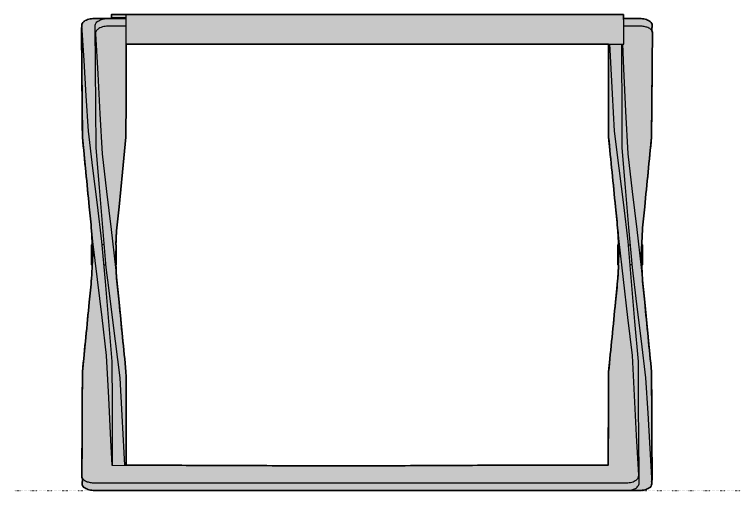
# Model space of a CAD drawing. Header units: millimetres. Extents: x 0 to 1410, y -789 to 385.
# Drawn here: x 823 to 1410, y 0 to 384 of the extents above; entities that cross this region are included whole.
import ezdxf

# ---------------------------------------------------------------- set-up
doc = ezdxf.new("R2010")
doc.units = ezdxf.units.MM
doc.linetypes.add('Dots', pattern=[1, 0, -1])
doc.layers.add('Blocks', color=7, linetype='Continuous')
doc.layers.add('Blocks$Fill', color=7, linetype='Continuous', true_color=0xffffff)
for name, color, linetype, lineweight, true_color in [('Blocks$Inner', 7, 'Continuous', 25, 0x007f00), ('Blocks$Outline', 7, 'Continuous', 35, 0xff3f3f), ('Groud', 7, 'Dots', 25, 0x243775)]:
    doc.layers.add(name, color=color, linetype=linetype, lineweight=lineweight, true_color=true_color)

# ---------------------------------------------------------------- blocks, each defined once
blk = doc.blocks.new('PK91 Ottoman Side')
at = {"layer": 'Blocks$Fill'}
h = blk.add_hatch(color=256, dxfattribs=at)
h.paths.add_polyline_path([(54.88, 9.65), (54.81, 9.75), (54.75, 9.85), (54.7, 9.95), (54.64, 10.05), (54.62, 10.1), (54.6, 10.16), (54.57, 10.21), (54.55, 10.26), (54.53, 10.31), (54.51, 10.36), (54.49, 10.41), (54.48, 10.46), (54.46, 10.51), (54.45, 10.57), (54.43, 10.62), (54.42, 10.67), (54.41, 10.72), (54.4, 10.77), (54.39, 10.83), (54.38, 10.88), (54.37, 10.93), (54.36, 10.98), (54.36, 11.04), (54.35, 11.09), (54.35, 11.14), (54.35, 11.2), (54.34, 11.25), (54.34, 11.3), (54.5, 39.48), (54.81, 95.83), (57.56, 123.94), (62.23, 171.52), (62.76, 182.39), (62.14, 182.39), (62.14, 198.32), (62.78, 198.32), (62.23, 209.63), (54.81, 285.32), (54.56, 313.51), (54.03, 373.42), (54.04, 373.53), (54.04, 373.63), (54.05, 373.69), (54.05, 373.74), (54.06, 373.79), (54.06, 373.82), (54.07, 373.84), (54.07, 373.88), (54.08, 373.91), (54.09, 373.94), (54.1, 373.96), (54.1, 373.98), (54.11, 373.99), (54.11, 374.01), (54.12, 374.03), (54.12, 374.04), (54.13, 374.06), (54.14, 374.07), (54.15, 374.09), (54.16, 374.11), (54.17, 374.13), (54.18, 374.15), (54.19, 374.17), (54.2, 374.18), (54.21, 374.19), (54.21, 374.2), (54.22, 374.21), (54.23, 374.22), (54.24, 374.23), (54.25, 374.24), (54.25, 374.25), (54.26, 374.26), (54.27, 374.27), (54.28, 374.28), (54.29, 374.29), (54.3, 374.29), (54.3, 374.3), (54.31, 374.3), (54.31, 374.3), (54.32, 374.31), (54.32, 374.31), (54.33, 374.31), (54.33, 374.32), (54.34, 374.32), (54.34, 374.32), (54.35, 374.33), (54.35, 374.33), (54.36, 374.33), (54.36, 374.33), (54.37, 374.33), (54.37, 374.34), (54.38, 374.34), (54.38, 374.34), (54.39, 374.34), (54.4, 374.34), (54.4, 374.35), (54.41, 374.35), (54.41, 374.35), (54.42, 374.35), (54.42, 374.35), (54.43, 374.35), (54.43, 374.35), (54.34, 375.87), (54.34, 375.93), (54.34, 375.98), (54.34, 376.04), (54.34, 376.09), (54.34, 376.15), (54.34, 376.2), (54.35, 376.26), (54.35, 376.31), (54.36, 376.37), (54.37, 376.42), (54.37, 376.48), (54.38, 376.53), (54.39, 376.59), (54.41, 376.64), (54.42, 376.7), (54.43, 376.75), (54.45, 376.8), (54.47, 376.86), (54.48, 376.91), (54.5, 376.97), (54.52, 377.02), (54.54, 377.07), (54.57, 377.13), (54.59, 377.18), (54.61, 377.23), (54.64, 377.29), (54.66, 377.34), (54.69, 377.39), (54.75, 377.5), (54.81, 377.6), (54.88, 377.7), (54.95, 377.81), (55.03, 377.91), (55.11, 378.01), (55.2, 378.11), (55.29, 378.21), (55.38, 378.31), (55.48, 378.41), (55.58, 378.51), (55.68, 378.6), (55.79, 378.7), (55.91, 378.79), (56.02, 378.88), (56.15, 378.98), (56.27, 379.07), (56.4, 379.15), (56.58, 379.27), (56.76, 379.38), (56.95, 379.49), (57.15, 379.6), (57.35, 379.71), (57.56, 379.81), (57.77, 379.91), (57.99, 380), (58.21, 380.1), (58.44, 380.19), (58.68, 380.27), (58.92, 380.36), (59.16, 380.44), (59.41, 380.51), (59.91, 380.65), (60.43, 380.78), (60.96, 380.89), (61.5, 380.98), (62.05, 381.06), (62.61, 381.12), (63.17, 381.17), (63.75, 381.19), (64.33, 381.2), (71.67, 381.2), (74.95, 381.2), (75.06, 381.2), (75.06, 381.2), (75.06, 381.2), (75.06, 381.2), (75.06, 381.2), (75.06, 381.2), (78.33, 381.2), (78.16, 381.75), (78.16, 384.45), (89.58, 384.44), (491.63, 384.44), (491.8, 383.92), (491.8, 382.84), (491.82, 381.2), (504.82, 381.2), (505.4, 381.19), (505.97, 381.17), (506.54, 381.12), (507.1, 381.06), (507.65, 380.98), (508.19, 380.89), (508.72, 380.78), (509.23, 380.65), (509.74, 380.51), (509.99, 380.44), (510.23, 380.36), (510.47, 380.27), (510.7, 380.19), (510.93, 380.1), (511.16, 380), (511.38, 379.91), (511.59, 379.81), (511.8, 379.71), (512, 379.6), (512.19, 379.49), (512.38, 379.38), (512.57, 379.27), (512.75, 379.15), (512.87, 379.07), (513, 378.98), (513.12, 378.88), (513.24, 378.79), (513.35, 378.7), (513.46, 378.6), (513.57, 378.51), (513.67, 378.41), (513.77, 378.31), (513.86, 378.21), (513.95, 378.11), (514.03, 378.01), (514.11, 377.91), (514.19, 377.81), (514.26, 377.7), (514.33, 377.6), (514.39, 377.5), (514.45, 377.39), (514.48, 377.34), (514.51, 377.29), (514.53, 377.23), (514.56, 377.18), (514.58, 377.13), (514.6, 377.07), (514.62, 377.02), (514.64, 376.97), (514.66, 376.91), (514.68, 376.86), (514.7, 376.8), (514.71, 376.75), (514.73, 376.7), (514.74, 376.64), (514.75, 376.59), (514.76, 376.53), (514.77, 376.48), (514.78, 376.42), (514.79, 376.37), (514.79, 376.31), (514.8, 376.26), (514.8, 376.2), (514.81, 376.15), (514.81, 376.09), (514.81, 376.04), (514.81, 375.98), (514.81, 375.93), (514.8, 375.87), (514.54, 371.56), (514.61, 371.46), (514.67, 371.36), (514.72, 371.26), (514.75, 371.21), (514.78, 371.16), (514.8, 371.11), (514.83, 371.06), (514.85, 371.01), (514.87, 370.95), (514.89, 370.9), (514.91, 370.85), (514.93, 370.8), (514.95, 370.75), (514.96, 370.7), (514.98, 370.64), (514.99, 370.59), (515.01, 370.54), (515.02, 370.48), (515.03, 370.43), (515.04, 370.38), (515.05, 370.33), (515.06, 370.27), (515.06, 370.22), (515.07, 370.17), (515.07, 370.11), (515.08, 370.06), (515.08, 370), (515.08, 369.95), (515.08, 369.9), (514.83, 341.7), (514.34, 285.32), (511.58, 257.22), (506.91, 209.63), (506.41, 198.32), (507.08, 198.32), (507.08, 182.39), (506.39, 182.39), (506.91, 171.52), (508.82, 152.04), (511.58, 123.94), (514.34, 95.83), (514.49, 67.66), (514.65, 39.48), (514.8, 11.3), (514.82, 8.67), (514.8, 8.52), (514.79, 8.44), (514.78, 8.36), (514.77, 8.33), (514.76, 8.29), (514.75, 8.25), (514.74, 8.21), (514.73, 8.17), (514.72, 8.13), (514.71, 8.09), (514.69, 8.05), (514.68, 8.01), (514.67, 7.98), (514.65, 7.95), (514.64, 7.92), (514.62, 7.88), (514.61, 7.85), (514.6, 7.84), (514.59, 7.82), (514.58, 7.81), (514.57, 7.8), (514.56, 7.78), (514.55, 7.77), (514.54, 7.75), (514.53, 7.74), (514.52, 7.73), (514.51, 7.72), (514.5, 7.71), (514.49, 7.7), (514.49, 7.7), (514.48, 7.69), (514.47, 7.68), (514.47, 7.68), (514.46, 7.68), (514.46, 7.67), (514.45, 7.67), (514.44, 7.66), (514.44, 7.66), (514.43, 7.65), (514.42, 7.65), (514.42, 7.65), (514.41, 7.64), (514.4, 7.64), (514.4, 7.64), (514.39, 7.63), (514.38, 7.63), (514.52, 5.33), (514.52, 5.27), (514.52, 5.22), (514.52, 5.16), (514.52, 5.11), (514.52, 5.05), (514.51, 4.99), (514.51, 4.94), (514.5, 4.88), (514.5, 4.83), (514.49, 4.77), (514.48, 4.72), (514.47, 4.66), (514.46, 4.61), (514.45, 4.55), (514.43, 4.5), (514.42, 4.45), (514.4, 4.39), (514.39, 4.34), (514.37, 4.28), (514.35, 4.23), (514.33, 4.18), (514.31, 4.12), (514.29, 4.07), (514.26, 4.02), (514.24, 3.96), (514.21, 3.91), (514.19, 3.86), (514.16, 3.8), (514.1, 3.7), (514.04, 3.6), (513.97, 3.49), (513.9, 3.39), (513.82, 3.29), (513.74, 3.19), (513.65, 3.08), (513.56, 2.98), (513.47, 2.89), (513.37, 2.79), (513.27, 2.69), (513.17, 2.6), (513.06, 2.5), (512.94, 2.41), (512.82, 2.31), (512.7, 2.22), (512.58, 2.13), (512.45, 2.05), (512.27, 1.93), (512.09, 1.82), (511.9, 1.71), (511.7, 1.6), (511.5, 1.49), (511.29, 1.39), (511.08, 1.29), (510.86, 1.2), (510.64, 1.1), (510.41, 1.01), (510.17, 0.93), (509.93, 0.84), (509.69, 0.77), (509.44, 0.69), (508.94, 0.55), (508.42, 0.42), (507.89, 0.31), (507.35, 0.22), (506.8, 0.14), (506.24, 0.08), (505.68, 0.04), (505.11, 0.01), (504.53, 0), (497.18, 0), (494.4, 0), (494.3, 0), (494.3, 0), (494.3, 0), (494.3, 0), (494.3, 0), (494.3, 0), (494.3, 0), (494.3, 0), (494.3, 0), (64.61, 0), (64.04, 0.01), (63.47, 0.04), (62.9, 0.08), (62.35, 0.14), (61.8, 0.22), (61.26, 0.31), (60.73, 0.42), (60.21, 0.55), (59.7, 0.69), (59.46, 0.77), (59.21, 0.84), (58.97, 0.93), (58.74, 1.01), (58.51, 1.1), (58.28, 1.2), (58.07, 1.29), (57.85, 1.39), (57.64, 1.49), (57.44, 1.6), (57.25, 1.71), (57.06, 1.82), (56.87, 1.93), (56.7, 2.05), (56.57, 2.13), (56.44, 2.22), (56.32, 2.31), (56.2, 2.41), (56.09, 2.5), (55.98, 2.6), (55.87, 2.69), (55.77, 2.79), (55.67, 2.89), (55.58, 2.98), (55.49, 3.08), (55.41, 3.19), (55.32, 3.29), (55.25, 3.39), (55.18, 3.49), (55.11, 3.6), (55.04, 3.7), (54.99, 3.8), (54.96, 3.86), (54.93, 3.91), (54.91, 3.96), (54.88, 4.02), (54.86, 4.07), (54.84, 4.12), (54.81, 4.18), (54.79, 4.23), (54.78, 4.28), (54.76, 4.34), (54.74, 4.39), (54.72, 4.45), (54.71, 4.5), (54.7, 4.55), (54.68, 4.61), (54.67, 4.66), (54.66, 4.72), (54.65, 4.77), (54.65, 4.83), (54.64, 4.88), (54.64, 4.94), (54.63, 4.99), (54.63, 5.05), (54.63, 5.11), (54.62, 5.16), (54.62, 5.22), (54.63, 5.27), (54.63, 5.33)], flags=0)
h.paths.add_polyline_path([(90.27, 20.48), (479.38, 20.52), (479.43, 36.07), (479.64, 95.83), (482.45, 123.94), (487.19, 171.37), (487.73, 182.39), (487.08, 182.39), (487.08, 198.32), (487.75, 198.32), (487.19, 209.78), (479.64, 285.32), (479.64, 315.22), (479.63, 360.4), (90.02, 360.4), (90, 285.32), (87.19, 257.22), (82.46, 209.78), (81.89, 198.32), (82.14, 198.32), (82.14, 182.39), (81.92, 182.39), (82.46, 171.37), (90, 95.83), (90.11, 65.95)], flags=0)
at = {"layer": 'Blocks$Inner'}
for p, q in [((514.8, 375.87), (514.54, 371.56)), ((90.02, 360.48), (326.5, 360.48)), ((330.55, 360.48), (479.58, 360.48)), ((72.55, 198.32), (70.81, 198.32)), ((495.79, 198.32), (497.01, 198.32)), ((72.17, 182.39), (73.89, 182.39)), ((498.37, 182.39), (497.13, 182.39))]:
    blk.add_line(p, q, dxfattribs=at)
for points in [[(64.33, 381.2), (71.67, 381.2), (75.06, 381.2), (82.54, 381.2), (89.77, 381.2), (89.58, 381.74)], [(89.58, 384.44), (89.75, 383.92), (89.75, 382.84), (89.8, 378.34), (89.8, 374.49), (89.8, 360.86), (89.8, 360.45)], [(79.23, 20.52), (79.16, 34.77), (79.01, 69.54), (78.85, 104.3), (76.09, 136.54), (73.34, 168.77), (70.58, 201), (66.91, 230.72), (63.25, 260.43), (59.59, 290.14), (57.84, 318.72), (56.09, 347.29), (54.34, 375.87)], [(491.82, 381.2), (497.47, 381.2), (504.82, 381.2)], [(54.03, 373.42), (54.31, 341.7), (54.56, 313.51), (54.81, 285.32), (57.56, 257.22), (60.32, 229.11), (63.08, 201), (66.74, 170.38), (70.41, 139.75), (74.07, 109.13), (75.82, 74.82), (77.57, 40.51), (78.59, 20.52), (145.38, 20.27), (212.18, 20.01), (267.13, 19.8), (290.42, 19.91), (357.14, 20.23), (423.86, 20.55), (479.38, 20.52), (479.43, 36.07), (479.54, 65.95), (479.64, 95.83), (482.45, 123.94), (485.26, 152.04), (487.19, 171.37), (488.13, 190.58), (487.19, 209.78)], [(76.13, 163.74), (74.08, 180.15), (71.37, 212.38), (68.67, 244.61), (65.96, 276.85), (65.66, 309.65), (65.37, 342.45), (65.07, 375.25)], [(89.8, 375.01), (82.68, 375.01), (75.34, 375.01)], [(505.1, 375.01), (497.61, 375.01), (491.85, 375.01)], [(506.91, 171.52), (506.03, 189.81), (506.91, 209.63), (508.82, 229.11), (511.58, 257.22), (514.34, 285.32), (514.59, 313.51), (514.83, 341.7), (515.08, 369.9)], [(65.35, 368.97), (67.15, 336.66), (68.94, 304.34), (70.74, 272.03), (74.35, 241.4), (77.97, 210.77), (81.58, 180.15), (84.39, 152.04), (87.19, 123.94), (90, 95.83), (90.11, 65.95), (90.21, 36.07), (90.27, 20.48)], [(90.02, 360.46), (90.01, 345.11), (90.01, 315.22), (90, 285.32), (87.19, 257.22), (84.39, 229.11), (82.46, 209.78), (81.51, 190.58), (82.46, 171.37)], [(504.01, 12.23), (502.31, 44.53), (500.61, 76.83), (498.91, 109.13), (495.29, 139.75), (491.68, 170.38), (488.07, 201), (485.26, 229.11), (482.45, 257.22), (479.64, 285.32), (479.64, 315.22), (479.63, 345.11), (479.63, 360.76)], [(504.29, 5.95), (504.23, 16.09), (504.09, 38.73), (503.89, 71.52), (503.69, 104.3), (500.98, 136.54), (498.27, 168.77), (495.57, 201), (491.85, 230.72), (488.14, 260.43), (484.42, 290.14), (482.83, 320.5), (481.23, 350.85), (480.71, 360.73)], [(490.16, 360.34), (490.19, 346.42), (490.24, 311.63), (490.3, 276.85), (493.05, 244.61), (495.81, 212.38), (498.57, 180.15), (502.23, 150.44), (505.89, 120.72), (509.56, 91.01), (511.21, 62.45), (512.86, 33.89), (514.52, 5.33)], [(490.81, 360.86), (491.78, 340.68), (493.43, 306.35), (495.08, 272.03), (498.74, 241.4), (502.4, 210.77), (506.07, 180.15), (508.82, 152.04), (511.58, 123.94), (514.34, 95.83), (514.49, 67.66), (514.65, 39.48), (514.82, 8.67)], [(62.23, 209.63), (63.15, 190.58), (62.23, 171.52), (60.32, 152.04), (57.56, 123.94), (54.81, 95.83), (54.65, 67.66), (54.5, 39.48), (54.34, 11.3)], [(62.78, 198.32), (62.14, 198.32), (62.14, 182.39), (62.76, 182.39)], [(81.89, 198.32), (82.14, 198.32), (82.14, 182.39), (81.92, 182.39)], [(487.75, 198.32), (487.08, 198.32), (487.08, 182.39), (487.73, 182.39)], [(506.41, 198.32), (507.08, 198.32), (507.08, 182.39), (506.07, 182.39)], [(89.17, 20.48), (88.62, 30.34), (86.92, 60.67), (85.22, 91.01), (81.51, 120.72), (77.79, 150.44), (76.15, 163.61)], [(54.63, 5.33), (54.88, 9.65)], [(64.33, 6.2), (71.82, 6.2), (79.32, 6.2), (145.98, 6.2), (212.65, 6.2), (279.32, 6.2), (345.98, 6.2), (412.65, 6.2), (479.33, 6.2), (486.68, 6.2), (494.02, 6.2)], [(504.53, 0), (497.18, 0), (494.3, 0), (486.81, 0), (479.33, 0), (412.65, 0), (345.99, 0), (279.32, 0), (212.65, 0), (145.99, 0), (79.32, 0), (71.97, 0), (64.61, 0)]]:
    blk.add_lwpolyline(points, dxfattribs=at)
for points, degree in [([(89.58, 384.44), (85.77, 384.45), (81.97, 384.45), (78.16, 384.45)], 3), ([(78.16, 384.45), (78.16, 381.75)], 1), ([(78.16, 381.75), (78.33, 381.2)], 1), ([(89.58, 381.74), (85.77, 381.75), (81.97, 381.75), (78.16, 381.75)], 3), ([(491.63, 384.44), (89.58, 384.44)], 1), ([(491.8, 383.92), (491.63, 384.44)], 1), ([(491.8, 382.84), (491.8, 383.92)], 1), ([(491.85, 378.34), (491.8, 382.84)], 1), ([(491.85, 374.49), (491.85, 378.34)], 1), ([(491.86, 360.86), (491.85, 374.49)], 1), ([(89.8, 360.4), (491.86, 360.4)], 1), ([(491.86, 360.4), (491.86, 360.86)], 1), ([(514.8, 11.3), (514.8, 11.26), (514.81, 9.63), (514.81, 9.58)], 3)]:
    blk.add_open_spline(points, degree=degree, dxfattribs=at)
for points, knots in [([(54.34, 375.87), (54.31, 376.47), (54.62, 377.63), (56.06, 379.04), (57.93, 380.04), (60.52, 380.91), (62.78, 381.2), (64.33, 381.2)], [12, 12, 12, 12, 12.214286, 12.428571, 12.571429, 12.714286, 13, 13, 13, 13]), ([(65.07, 375.25), (65.07, 376.15), (65.56, 377.48), (67.16, 379.02), (69.02, 380.13), (71.71, 380.99), (73.93, 381.2), (75.06, 381.2)], [22.53196, 22.53196, 22.53196, 22.53196, 22.817674, 22.960531, 23.103388, 23.317674, 23.53196, 23.53196, 23.53196, 23.53196]), ([(504.82, 381.2), (506.37, 381.2), (508.62, 380.91), (511.21, 380.04), (513.08, 379.04), (514.52, 377.63), (514.84, 376.47), (514.8, 375.87)], [2, 2, 2, 2, 2.285714, 2.428571, 2.571429, 2.785714, 3, 3, 3, 3]), ([(54.44, 374.35), (54.31, 374.34), (54.14, 374.13), (54.04, 373.8), (54.04, 373.56), (54.03, 373.42)], [-1.074771, -1.074771, -1.074771, -1.074771, -0.70461, -0.425561, 0, 0, 0, 0]), ([(75.34, 375.01), (73.79, 375.01), (71.54, 374.71), (68.95, 373.75), (67.08, 372.62), (65.63, 370.99), (65.32, 369.65), (65.35, 368.97)], [2, 2, 2, 2, 2.2857142, 2.4285714, 2.5714285, 2.7857142, 2.9999999, 2.9999999, 2.9999999, 2.9999999]), ([(515.08, 369.9), (515.08, 370.67), (514.59, 371.78), (512.99, 373.08), (511.13, 374.04), (508.45, 374.8), (506.23, 375.01), (505.1, 375.01)], [44.143859, 44.143859, 44.143859, 44.143859, 44.429573, 44.57243, 44.715287, 44.929573, 45.143859, 45.143859, 45.143859, 45.143859]), ([(494.02, 6.2), (495.56, 6.2), (497.81, 6.49), (500.41, 7.45), (502.28, 8.58), (503.72, 10.21), (504.04, 11.55), (504.01, 12.23)], [55.147264, 55.147264, 55.147264, 55.147264, 55.432978, 55.575835, 55.718692, 55.932978, 56.147264, 56.147264, 56.147264, 56.147264]), ([(54.34, 11.3), (54.34, 10.53), (54.84, 9.42), (56.44, 8.12), (58.3, 7.17), (60.97, 6.4), (63.19, 6.2), (64.33, 6.2)], [44.1472639, 44.1472639, 44.1472639, 44.1472639, 44.4329781, 44.5758353, 44.7186924, 44.9329781, 45.1472638, 45.1472638, 45.1472638, 45.1472638]), ([(494.3, 0), (495.44, 0), (497.66, 0.21), (500.33, 1.08), (502.19, 2.19), (503.79, 3.72), (504.29, 5.05), (504.29, 5.95)], [-1, -1, -1, -1, -0.785714, -0.571429, -0.428571, -0.285714, 0, 0, 0, 0]), ([(514.82, 8.67), (514.79, 8.47), (514.76, 8.11), (514.53, 7.69), (514.38, 7.63)], [12, 12, 12, 12, 12.636129, 13.133416, 13.133416, 13.133416, 13.133416]), ([(64.61, 0), (63.08, 0), (60.82, 0.29), (58.23, 1.16), (56.36, 2.16), (54.92, 3.57), (54.6, 4.73), (54.63, 5.33)], [25, 25, 25, 25, 25.285714, 25.428571, 25.571429, 25.785714, 26, 26, 26, 26]), ([(514.52, 5.33), (514.55, 4.73), (514.23, 3.57), (512.79, 2.16), (510.92, 1.16), (508.32, 0.29), (506.07, 0), (504.53, 0)], [12, 12, 12, 12, 12.214286, 12.428571, 12.571429, 12.714286, 13, 13, 13, 13])]:
    blk.add_open_spline(points, degree=3, knots=knots, dxfattribs=at)
at = {"layer": 'Blocks$Outline'}
for points in [[(90.02, 360.4), (90.01, 345.11), (90.01, 315.22), (90, 285.32), (87.19, 257.22), (84.39, 229.11), (82.46, 209.78), (81.89, 198.32)], [(62.76, 182.39), (62.14, 182.39), (62.14, 198.32), (62.78, 198.32)], [(81.89, 198.32), (82.14, 198.32), (82.14, 182.39), (81.92, 182.39)], [(487.73, 182.39), (487.08, 182.39), (487.08, 198.32), (487.75, 198.32)], [(506.41, 198.32), (507.08, 198.32), (507.08, 182.39), (506.39, 182.39)], [(81.92, 182.39), (82.46, 171.37)]]:
    blk.add_lwpolyline(points, dxfattribs=at)
for points, knots in [([(78.33, 381.2), (78.27, 381.39), (78.21, 381.57), (78.16, 381.75), (78.16, 382.65), (78.16, 383.55), (78.16, 384.45), (81.97, 384.45), (85.77, 384.45), (89.58, 384.44), (223.6, 384.44), (357.61, 384.44), (491.63, 384.44), (491.69, 384.27), (491.75, 384.09), (491.8, 383.92), (491.8, 383.56), (491.8, 383.2), (491.8, 382.84), (491.81, 382.3), (491.81, 381.75), (491.82, 381.2)], [-1378.216893, -1378.216893, -1378.216893, -1378.216893, -1377.668726, -1377.668726, -1377.668726, -1374.968725, -1374.968725, -1374.968725, -828.17241, -828.17241, -828.17241, -426.121631, -426.121631, -426.121631, -425.567934, -425.567934, -425.567934, -424.490542, -424.490542, -424.490542, -422.853881, -422.853881, -422.853881, -422.853881]), ([(54.43, 374.35), (54.43, 374.35), (54.4, 374.86), (54.37, 375.36), (54.34, 375.87), (54.31, 376.47), (54.62, 377.63), (56.06, 379.04), (57.93, 380.04), (60.52, 380.91), (62.78, 381.2), (64.33, 381.2), (66.77, 381.2), (69.22, 381.2), (71.67, 381.2), (72.76, 381.2), (73.86, 381.2), (74.95, 381.2)], [11.946825, 11.946825, 11.946825, 11.946825, 11.946825, 12, 12, 12, 12.214286, 12.428571, 12.571429, 12.714286, 13, 13, 13, 14, 14, 14, 14.968666, 14.968666, 14.968666, 14.968666]), ([(75.06, 381.2), (75.06, 381.2), (75.06, 381.2), (75.06, 381.2), (76.15, 381.2), (77.24, 381.2), (78.33, 381.2)], [14.9999998, 14.9999998, 14.9999998, 14.9999998, 15, 15, 15, 15.4371399, 15.4371399, 15.4371399, 15.4371399]), ([(491.82, 381.2), (493.7, 381.2), (495.59, 381.2), (497.47, 381.2), (499.92, 381.2), (502.37, 381.2), (504.82, 381.2), (506.37, 381.2), (508.62, 380.91), (511.21, 380.04), (513.08, 379.04), (514.52, 377.63), (514.84, 376.47), (514.8, 375.87), (514.72, 374.43), (514.63, 373), (514.54, 371.56)], [0, 0, 0, 0, 1, 1, 1, 2, 2, 2, 2.285714, 2.428571, 2.571429, 2.785714, 3, 3, 3, 7.315951, 7.315951, 7.315951, 7.315951]), ([(62.23, 209.63), (61.6, 216.12), (60.96, 222.62), (60.32, 229.11), (59.4, 238.48), (58.48, 247.85), (57.56, 257.22), (56.64, 266.58), (55.73, 275.95), (54.81, 285.32), (54.72, 294.72), (54.64, 304.12), (54.56, 313.51), (54.48, 322.91), (54.39, 332.31), (54.31, 341.7), (54.22, 352.28), (54.13, 362.85), (54.03, 373.42), (54.04, 373.56), (54.04, 373.8), (54.14, 374.13), (54.31, 374.34), (54.43, 374.35)], [-5.693161, -5.693161, -5.693161, -5.693161, -5, -5, -5, -4, -4, -4, -3, -3, -3, -2, -2, -2, -1, -1, -1, 0, 0, 0, 0.425561, 0.70461, 1.073879, 1.073879, 1.073879, 1.073879]), ([(514.54, 371.56), (514.9, 371.03), (515.08, 370.47), (515.08, 369.9), (515, 360.5), (514.92, 351.1), (514.83, 341.7), (514.75, 332.31), (514.67, 322.91), (514.59, 313.51), (514.5, 304.12), (514.42, 294.72), (514.34, 285.32), (513.42, 275.95), (512.5, 266.58), (511.58, 257.22), (510.66, 247.85), (509.74, 238.48), (508.82, 229.11), (508.19, 222.62), (507.55, 216.12), (506.91, 209.63), (506.75, 205.86), (506.58, 202.09), (506.41, 198.32)], [-44.356763, -44.356763, -44.356763, -44.356763, -44.143859, -44.143859, -44.143859, -43.143859, -43.143859, -43.143859, -42.143859, -42.143859, -42.143859, -41.143859, -41.143859, -41.143859, -40.143859, -40.143859, -40.143859, -39.143859, -39.143859, -39.143859, -38.143859, -38.143859, -38.143859, -26.829253, -26.829253, -26.829253, -26.829253]), ([(487.19, 209.78), (486.55, 216.22), (485.9, 222.67), (485.26, 229.11), (484.32, 238.48), (483.39, 247.85), (482.45, 257.22), (481.51, 266.58), (480.58, 275.95), (479.64, 285.32), (479.64, 295.29), (479.64, 305.25), (479.64, 315.22), (479.64, 325.18), (479.63, 335.15), (479.63, 345.11), (479.63, 350.21), (479.63, 355.31), (479.63, 360.4)], [62.459522, 62.459522, 62.459522, 62.459522, 63.147264, 63.147264, 63.147264, 64.147264, 64.147264, 64.147264, 65.147264, 65.147264, 65.147264, 66.147264, 66.147264, 66.147264, 67.147264, 67.147264, 67.147264, 68.124501, 68.124501, 68.124501, 68.124501]), ([(54.88, 9.65), (54.52, 10.18), (54.34, 10.73), (54.34, 11.3), (54.4, 20.7), (54.45, 30.09), (54.5, 39.48), (54.55, 48.87), (54.6, 58.26), (54.65, 67.66), (54.7, 77.05), (54.76, 86.44), (54.81, 95.83), (55.73, 105.2), (56.65, 114.57), (57.56, 123.94), (58.48, 133.31), (59.4, 142.67), (60.32, 152.04), (60.96, 158.54), (61.6, 165.03), (62.23, 171.52), (62.41, 175.15), (62.58, 178.77), (62.76, 182.39)], [-44.358515, -44.358515, -44.358515, -44.358515, -44.147264, -44.147264, -44.147264, -43.147264, -43.147264, -43.147264, -42.147264, -42.147264, -42.147264, -41.147264, -41.147264, -41.147264, -40.147264, -40.147264, -40.147264, -39.147264, -39.147264, -39.147264, -38.147264, -38.147264, -38.147264, -27.265634, -27.265634, -27.265634, -27.265634]), ([(90.27, 20.48), (108.64, 20.41), (127.01, 20.34), (145.38, 20.27), (167.65, 20.18), (189.92, 20.1), (212.18, 20.01), (230.5, 19.94), (248.81, 19.87), (267.13, 19.8), (274.89, 19.84), (282.66, 19.87), (290.42, 19.91), (312.66, 20.02), (334.9, 20.12), (357.14, 20.23), (379.38, 20.33), (401.62, 20.44), (423.86, 20.55), (442.37, 20.54), (460.87, 20.53), (479.38, 20.52), (479.4, 25.71), (479.42, 30.89), (479.43, 36.07), (479.47, 46.03), (479.5, 55.99), (479.54, 65.95), (479.57, 75.91), (479.61, 85.87), (479.64, 95.83), (480.58, 105.2), (481.51, 114.57), (482.45, 123.94), (483.39, 133.31), (484.32, 142.67), (485.26, 152.04), (485.9, 158.49), (486.55, 164.93), (487.19, 171.37), (487.37, 175.05), (487.55, 178.72), (487.73, 182.39)], [12.174859, 12.174859, 12.174859, 12.174859, 13, 13, 13, 14, 14, 14, 14.822536, 14.822536, 14.822536, 15.822536, 15.822536, 15.822536, 16.822536, 16.822536, 16.822536, 17.822536, 17.822536, 17.822536, 18.822536, 18.822536, 18.822536, 19.394413, 19.394413, 19.394413, 20.394413, 20.394413, 20.394413, 21.394413, 21.394413, 21.394413, 22.394413, 22.394413, 22.394413, 23.394413, 23.394413, 23.394413, 24.394413, 24.394413, 24.394413, 35.429533, 35.429533, 35.429533, 35.429533]), ([(82.46, 171.37), (83.1, 164.93), (83.74, 158.49), (84.39, 152.04), (85.32, 142.67), (86.26, 133.31), (87.19, 123.94), (88.13, 114.57), (89.07, 105.2), (90, 95.83), (90.04, 85.87), (90.07, 75.91), (90.11, 65.95), (90.14, 55.99), (90.18, 46.03), (90.21, 36.07), (90.23, 30.88), (90.25, 25.68), (90.27, 20.48)], [9.312263, 9.312263, 9.312263, 9.312263, 10, 10, 10, 11, 11, 11, 12, 12, 12, 13, 13, 13, 14, 14, 14, 15, 15, 15, 15]), ([(506.91, 171.52), (506.91, 171.52), (507.55, 165.03), (508.19, 158.54), (508.82, 152.04), (509.74, 142.67), (510.66, 133.31), (511.58, 123.94), (512.5, 114.57), (513.42, 105.2), (514.34, 95.83), (514.39, 86.44), (514.44, 77.05), (514.49, 67.66), (514.54, 58.26), (514.6, 48.87), (514.65, 39.48), (514.7, 30.09), (514.75, 19.82), (514.81, 9.55), (514.82, 8.67), (514.79, 8.47), (514.76, 8.11), (514.53, 7.69), (514.38, 7.63)], [6.306824, 6.306824, 6.306824, 6.306824, 6.306824, 7, 7, 7, 8, 8, 8, 9, 9, 9, 10, 10, 10, 11, 11, 11, 11.914517, 12, 12, 12, 12.636129, 13.133416, 13.133416, 13.133416, 13.133416]), ([(494.3, 0), (494.3, 0), (494.3, 0), (494.3, 0), (491.8, 0), (489.31, 0), (486.81, 0), (484.32, 0), (481.82, 0), (479.33, 0), (457.1, 0), (434.88, 0), (412.65, 0), (390.43, 0), (368.21, 0), (345.99, 0), (323.76, 0), (301.54, 0), (279.32, 0), (257.1, 0), (234.88, 0), (212.65, 0), (190.43, 0), (168.21, 0), (145.99, 0), (123.76, 0), (101.54, 0), (79.32, 0), (76.87, 0), (74.42, 0), (71.97, 0), (69.51, 0), (67.06, 0), (64.61, 0), (63.08, 0), (60.82, 0.29), (58.23, 1.16), (56.36, 2.16), (54.92, 3.57), (54.6, 4.73), (54.63, 5.33), (54.71, 6.77), (54.79, 8.21), (54.88, 9.65)], [14.999999, 14.999999, 14.999999, 14.999999, 15, 15, 15, 16, 16, 16, 17, 17, 17, 18, 18, 18, 19, 19, 19, 20, 20, 20, 21, 21, 21, 22, 22, 22, 23, 23, 23, 24, 24, 24, 25, 25, 25, 25.285714, 25.428571, 25.571429, 25.785714, 26, 26, 26, 30.331463, 30.331463, 30.331463, 30.331463]), ([(514.38, 7.63), (514.43, 6.86), (514.47, 6.1), (514.52, 5.33), (514.55, 4.73), (514.23, 3.57), (512.79, 2.16), (510.92, 1.16), (508.32, 0.29), (506.07, 0), (504.53, 0), (502.08, 0), (499.63, 0), (497.18, 0), (496.25, 0), (495.33, 0), (494.4, 0)], [11.919503, 11.919503, 11.919503, 11.919503, 12, 12, 12, 12.214286, 12.428571, 12.571429, 12.714286, 13, 13, 13, 14, 14, 14, 14.962937, 14.962937, 14.962937, 14.962937])]:
    blk.add_open_spline(points, degree=3, knots=knots, dxfattribs=at)
for points in [[(74.95, 381.2), (74.99, 381.2), (75.03, 381.2), (75.06, 381.2)], [(479.63, 360.4), (349.76, 360.4), (219.89, 360.4), (90.02, 360.4)], [(62.78, 198.32), (62.6, 202.09), (62.41, 205.86), (62.23, 209.63)], [(487.75, 198.32), (487.56, 202.14), (487.38, 205.96), (487.19, 209.78)], [(506.39, 182.39), (506.56, 178.77), (506.74, 175.15), (506.91, 171.52)], [(494.4, 0), (494.37, 0), (494.33, 0), (494.3, 0)]]:
    blk.add_open_spline(points, degree=3, dxfattribs=at)

msp = doc.modelspace()

# ---------------------------------------------------------------- linework, layer by layer
at = {"layer": 'Groud'}
msp.add_lwpolyline([(823.42, 0), (1410.36, 0)], dxfattribs=at)

# ---------------------------------------------------------------- block references
at = {"layer": 'Blocks'}
msp.add_blockref('PK91 Ottoman Side', (823.42, 0), dxfattribs=at)

doc.saveas('drawing.dxf')
